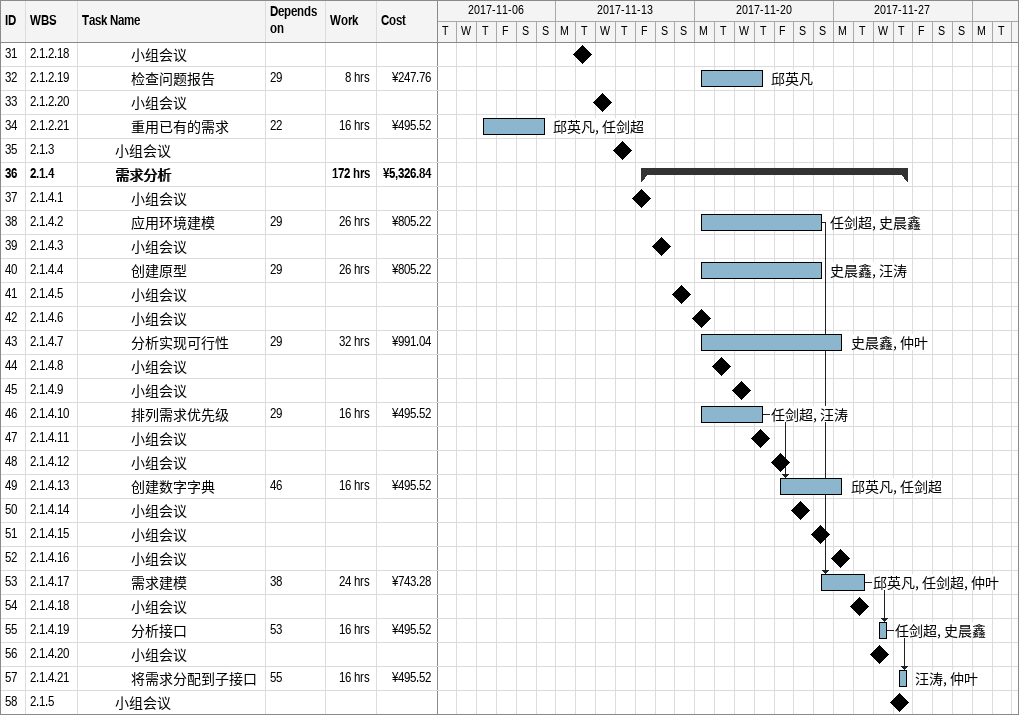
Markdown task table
| ID | WBS | Task | Start | Finish | Predecessors | Resources | Work (h) | Cost (¥) |
|---|---|---|---|---|---|---|---|---|
| 31 | 2.1.2.18 | 小组会议 (milestone) | 2017-11-14 | 2017-11-14 |  |  |  |  |
| 32 | 2.1.2.19 | 检查问题报告 | 2017-11-20 | 2017-11-23 | 29 | 邱英凡 | 8 | 247.76 |
| 33 | 2.1.2.20 | 小组会议 (milestone) | 2017-11-15 | 2017-11-15 |  |  |  |  |
| 34 | 2.1.2.21 | 重用已有的需求 | 2017-11-09 | 2017-11-12 | 22 | 邱英凡, 任剑超 | 16 | 495.52 |
| 35 | 2.1.3 | 小组会议 (milestone) | 2017-11-16 | 2017-11-16 |  |  |  |  |
| 36 | 2.1.4 | **需求分析** | 2017-11-17 | 2017-11-30 |  |  | 172 | 5326.84 |
| 37 | 2.1.4.1 | 小组会议 (milestone) | 2017-11-17 | 2017-11-17 |  |  |  |  |
| 38 | 2.1.4.2 | 应用环境建模 | 2017-11-20 | 2017-11-26 | 29 | 任剑超, 史晨鑫 | 26 | 805.22 |
| 39 | 2.1.4.3 | 小组会议 (milestone) | 2017-11-18 | 2017-11-18 |  |  |  |  |
| 40 | 2.1.4.4 | 创建原型 | 2017-11-20 | 2017-11-26 | 29 | 史晨鑫, 汪涛 | 26 | 805.22 |
| 41 | 2.1.4.5 | 小组会议 (milestone) | 2017-11-19 | 2017-11-19 |  |  |  |  |
| 42 | 2.1.4.6 | 小组会议 (milestone) | 2017-11-20 | 2017-11-20 |  |  |  |  |
| 43 | 2.1.4.7 | 分析实现可行性 | 2017-11-20 | 2017-11-27 | 29 | 史晨鑫, 仲叶 | 32 | 991.04 |
| 44 | 2.1.4.8 | 小组会议 (milestone) | 2017-11-21 | 2017-11-21 |  |  |  |  |
| 45 | 2.1.4.9 | 小组会议 (milestone) | 2017-11-22 | 2017-11-22 |  |  |  |  |
| 46 | 2.1.4.10 | 排列需求优先级 | 2017-11-20 | 2017-11-23 | 29 | 任剑超, 汪涛 | 16 | 495.52 |
| 47 | 2.1.4.11 | 小组会议 (milestone) | 2017-11-23 | 2017-11-23 |  |  |  |  |
| 48 | 2.1.4.12 | 小组会议 (milestone) | 2017-11-24 | 2017-11-24 |  |  |  |  |
| 49 | 2.1.4.13 | 创建数字字典 | 2017-11-24 | 2017-11-27 | 46 | 邱英凡, 任剑超 | 16 | 495.52 |
| 50 | 2.1.4.14 | 小组会议 (milestone) | 2017-11-25 | 2017-11-25 |  |  |  |  |
| 51 | 2.1.4.15 | 小组会议 (milestone) | 2017-11-26 | 2017-11-26 |  |  |  |  |
| 52 | 2.1.4.16 | 小组会议 (milestone) | 2017-11-27 | 2017-11-27 |  |  |  |  |
| 53 | 2.1.4.17 | 需求建模 | 2017-11-26 | 2017-11-28 | 38 | 邱英凡, 任剑超, 仲叶 | 24 | 743.28 |
| 54 | 2.1.4.18 | 小组会议 (milestone) | 2017-11-28 | 2017-11-28 |  |  |  |  |
| 55 | 2.1.4.19 | 分析接口 | 2017-11-29 | 2017-11-29 | 53 | 任剑超, 史晨鑫 | 16 | 495.52 |
| 56 | 2.1.4.20 | 小组会议 (milestone) | 2017-11-29 | 2017-11-29 |  |  |  |  |
| 57 | 2.1.4.21 | 将需求分配到子接口 | 2017-11-30 | 2017-11-30 | 55 | 汪涛, 仲叶 | 16 | 495.52 |
| 58 | 2.1.5 | 小组会议 (milestone) | 2017-11-30 | 2017-11-30 |  |  |  |  |
